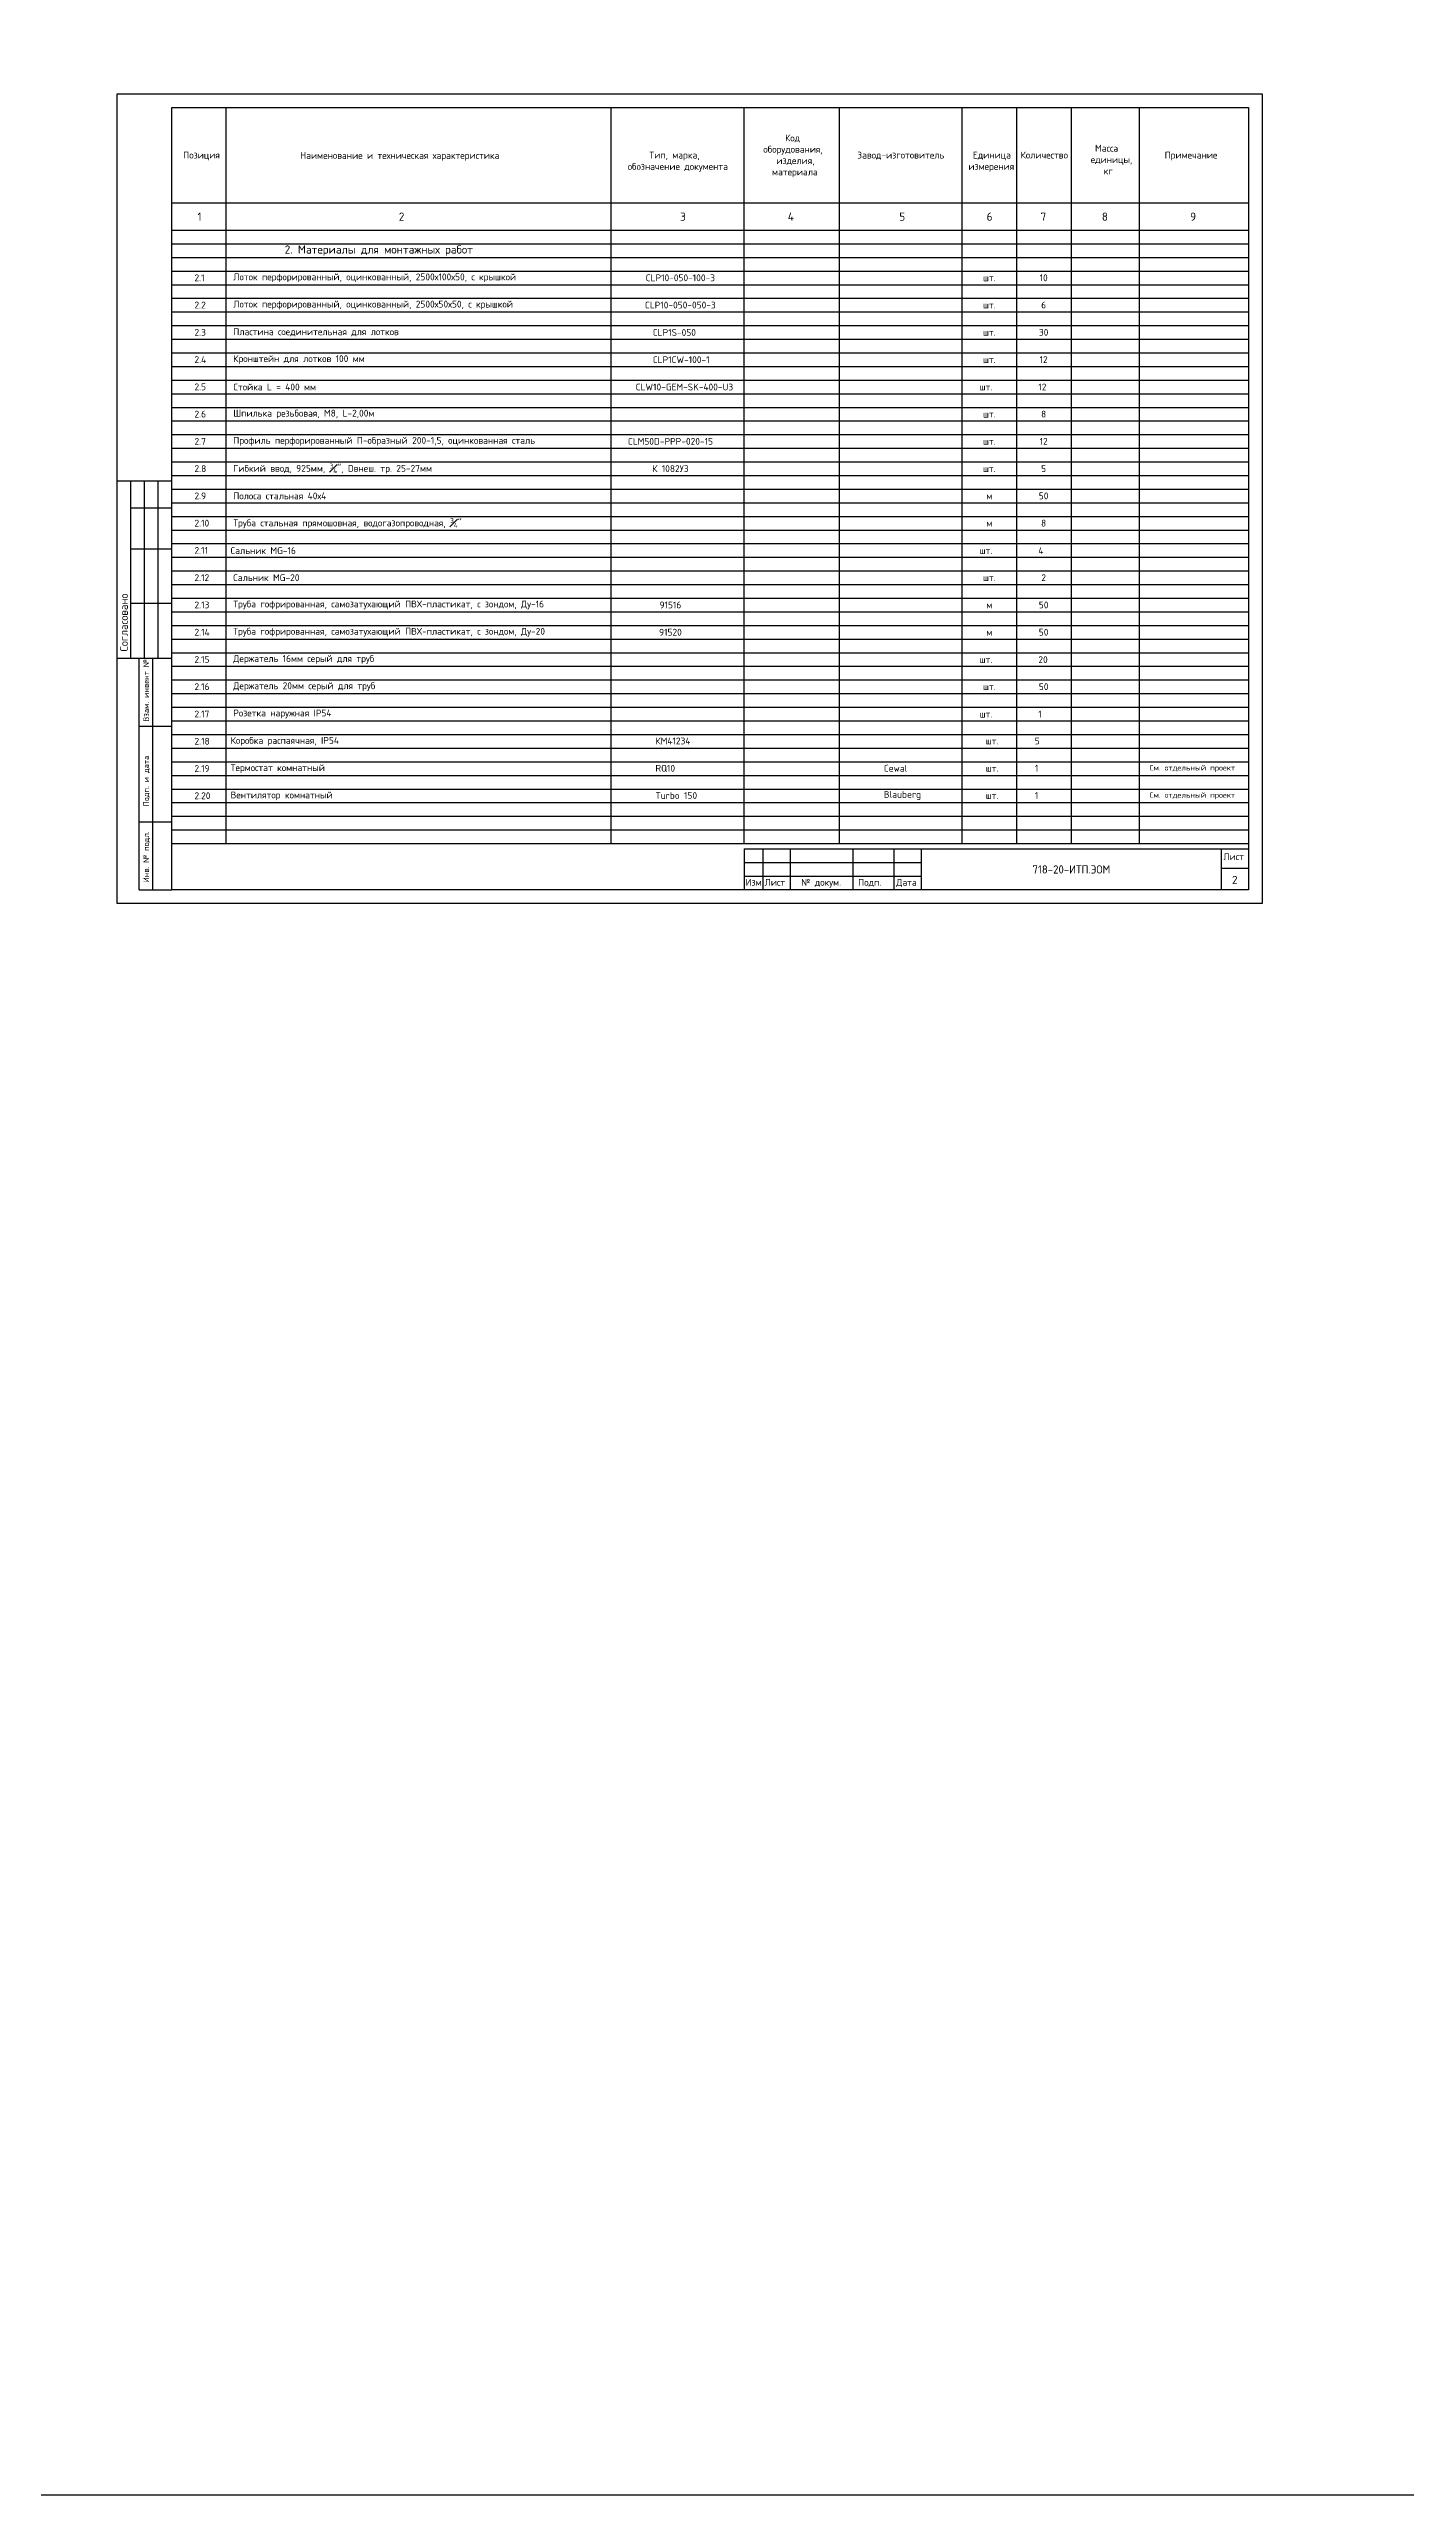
# Model space of a CAD drawing. Header units: millimetres. Extents: x 1606 to 7674, y 609 to 4159.
# Drawn here: x 5690 to 6187, y 609 to 1506 of the extents above; entities that cross this region are included whole.
import ezdxf

# ---------------------------------------------------------------- set-up
doc = ezdxf.new("R2010")
doc.units = ezdxf.units.MM
doc.linetypes.add('K5LT_BASIC', pattern=[0])
doc.layers.add('24VDC', color=7, linetype='Continuous')
doc.layers.add('Штамп', color=7, linetype='Continuous')

msp = doc.modelspace()

# ---------------------------------------------------------------- linework, layer by layer
at = {"color": 7, "linetype": 'K5LT_BASIC', "lineweight": 25}
for p, q in [((5714.60977, 1192.72362), (5714.60977, 1489.72362)), ((5714.60977, 1489.72362), (6134.60977, 1489.72362)), ((6134.60977, 1489.72362), (6134.60977, 1192.72362)), ((5734.60977, 1197.72362), (5734.60977, 1484.72362)), ((5734.60977, 1484.72362), (6129.60977, 1484.72362)), ((5754.60977, 1214.72362), (5754.60977, 1484.72362)), ((5895.83396, 1214.72362), (5895.83396, 1484.72362)), ((5944.60977, 1214.72362), (5944.60977, 1484.72362)), ((5979.60977, 1214.72362), (5979.60977, 1484.72362)), ((6024.60977, 1214.72362), (6024.60977, 1484.72362)), ((6044.60977, 1214.72362), (6044.60977, 1484.72362)), ((6064.60977, 1214.72362), (6064.60977, 1484.72362)), ((6089.60977, 1214.72362), (6089.60977, 1484.72362)), ((6129.60977, 1484.72362), (6129.60977, 1197.72362)), ((5734.60977, 1449.72362), (6129.60977, 1449.72362)), ((5734.60977, 1439.72362), (6129.60977, 1439.72362)), ((5734.60977, 1434.72362), (6129.60977, 1434.72362)), ((5734.60977, 1429.72362), (6129.60977, 1429.72362)), ((5734.60977, 1424.72362), (6129.60977, 1424.72362)), ((5734.60977, 1419.72362), (6129.60977, 1419.72362)), ((5734.60977, 1414.72362), (6129.60977, 1414.72362)), ((5734.60977, 1409.72362), (6129.60977, 1409.72362)), ((5734.60977, 1404.72362), (6129.60977, 1404.72362)), ((5734.60977, 1399.72362), (6129.60977, 1399.72362)), ((5734.60977, 1394.72362), (6129.60977, 1394.72362)), ((5734.60977, 1389.72362), (6129.60977, 1389.72362)), ((5734.60977, 1384.72362), (6129.60977, 1384.72362)), ((5734.60977, 1379.72362), (6129.60977, 1379.72362)), ((5734.60977, 1374.72362), (6129.60977, 1374.72362)), ((5734.60977, 1369.72362), (6129.60977, 1369.72362)), ((5734.60977, 1364.72362), (6129.60977, 1364.72362)), ((5734.60977, 1359.72362), (6129.60977, 1359.72362)), ((5714.60977, 1347.72362), (5734.60977, 1347.72362)), ((5714.60977, 1282.72362), (5714.60977, 1347.72362)), ((5719.60977, 1282.72362), (5719.60977, 1347.72362)), ((5724.60977, 1282.72362), (5724.60977, 1347.72362)), ((5729.60977, 1282.72362), (5729.60977, 1347.72362)), ((5734.60977, 1354.72362), (6129.60977, 1354.72362)), ((5734.60977, 1349.72362), (6129.60977, 1349.72362)), ((5734.60977, 1337.72362), (5719.60977, 1337.72362)), ((5734.60977, 1344.72362), (6129.60977, 1344.72362)), ((5734.60977, 1339.72362), (6129.60977, 1339.72362)), ((5734.60977, 1334.72362), (6129.60977, 1334.72362)), ((5734.60977, 1329.72362), (6129.60977, 1329.72362)), ((5734.60977, 1322.72362), (5719.60977, 1322.72362)), ((5734.60977, 1324.72362), (6129.60977, 1324.72362)), ((5734.60977, 1319.72362), (6129.60977, 1319.72362)), ((5734.60977, 1314.72362), (6129.60977, 1314.72362)), ((5734.60977, 1302.72362), (5719.60977, 1302.72362)), ((5734.60977, 1309.72362), (6129.60977, 1309.72362)), ((5734.60977, 1304.72362), (6129.60977, 1304.72362)), ((5734.60977, 1299.72362), (6129.60977, 1299.72362)), ((5734.60977, 1294.72362), (6129.60977, 1294.72362)), ((5734.60977, 1289.72362), (6129.60977, 1289.72362)), ((5734.60977, 1284.72362), (6129.60977, 1284.72362)), ((5714.60977, 1282.72362), (5734.60977, 1282.72362)), ((5722.60977, 1197.72362), (5722.60977, 1282.72362)), ((5722.60977, 1282.72362), (5734.60977, 1282.72362)), ((5727.60977, 1197.72362), (5727.60977, 1282.72362)), ((5734.60977, 1279.72362), (6129.60977, 1279.72362)), ((5734.60977, 1274.72362), (6129.60977, 1274.72362)), ((5734.60977, 1269.72362), (6129.60977, 1269.72362)), ((5722.60977, 1257.72362), (5734.60977, 1257.72362)), ((5734.60977, 1264.72362), (6129.60977, 1264.72362)), ((5734.60977, 1259.72362), (6129.60977, 1259.72362)), ((5734.60977, 1254.72362), (6129.60977, 1254.72362)), ((5734.60977, 1249.72362), (6129.60977, 1249.72362)), ((5734.60977, 1244.72362), (6129.60977, 1244.72362)), ((5734.60977, 1239.72362), (6129.60977, 1239.72362)), ((5734.60977, 1234.72362), (6129.60977, 1234.72362)), ((5734.60977, 1229.72362), (6129.60977, 1229.72362)), ((5722.60977, 1222.72362), (5734.60977, 1222.72362)), ((5734.60977, 1224.72362), (6129.60977, 1224.72362)), ((5734.60977, 1219.72362), (6129.60977, 1219.72362)), ((5734.60977, 1214.72362), (6129.60977, 1214.72362)), ((5944.60977, 1212.72362), (6129.60977, 1212.72362)), ((6119.60977, 1212.72362), (6119.60977, 1197.72362)), ((5944.60977, 1207.72362), (6009.60977, 1207.72362)), ((5944.60977, 1202.72362), (5951.60977, 1202.72362)), ((5951.60977, 1202.72362), (5961.60977, 1202.72362)), ((5961.60977, 1202.72362), (5984.60977, 1202.72362)), ((5984.60977, 1202.72362), (5999.60977, 1202.72362)), ((5999.60977, 1202.72362), (6009.60977, 1202.72362)), ((6119.60977, 1205.72362), (6129.60977, 1205.72362)), ((5722.60977, 1197.72362), (5734.60977, 1197.72362)), ((6129.60977, 1197.72362), (5734.60977, 1197.72362)), ((6134.60977, 1192.72362), (5714.60977, 1192.72362))]:
    msp.add_line(p, q, dxfattribs=at)
at = {"layer": '24VDC', "color": 4, "ltscale": 2}
msp.add_lwpolyline([(3093.50136, 4159.07542), (7446.68843, 4159.07542), (7446.68843, 608.90193), (3093.50136, 608.90193)], close=True, dxfattribs=at)
at = {"layer": 'Штамп', "color": 7, "linetype": 'K5LT_BASIC'}
for p, q in [((5944.60977, 1212.72362), (5944.60977, 1197.72362)), ((5951.60977, 1197.72362), (5951.60977, 1212.72362)), ((5961.60977, 1197.72362), (5961.60977, 1212.72362)), ((5984.60977, 1197.72362), (5984.60977, 1212.72362)), ((5999.60977, 1197.72362), (5999.60977, 1212.72362)), ((6009.60977, 1197.72362), (6009.60977, 1212.72362))]:
    msp.add_line(p, q, dxfattribs=at)

# ---------------------------------------------------------------- texts
at = {"color": 7, "linetype": 'K5LT_BASIC', "lineweight": 25}
for s, insert, char_height, width, attachment_point in [('{\\fISOCPEUR|b0|i0|c204|p34;     Код\\Pоборудования,\\P   изделия,\\P  материала}', (5951.62463, 1474.81012), 2.5, 41.5092593, 1), ('{\\fISOCPEUR|b0|i0|c204|p34;Позиция}', (5738.82375, 1468.49641), 2.5, 41.5092593, 1), ('{\\fISOCPEUR|b0|i0|c204|p34;Наименование и техническая характеристика}', (5781.703, 1468.36828), 2.5, 115.6060606, 1), ('{\\fISOCPEUR|b0|i0|c204|p34;     Тип, марка,\\Pобозначение документа}', (5901.85555, 1468.49641), 2.5, 41.5092593, 1), ('{\\fISOCPEUR|b0|i0|c204|p34;Завод-изготовитель}', (5986.07615, 1468.49641), 2.5, 41.5092593, 1), ('{\\fISOCPEUR|b0|i0|c204|p34; Единица\\Pизмерения}', (6026.85074, 1468.49641), 2.5, 41.5092593, 1), ('{\\fISOCPEUR|b0|i0|c204|p34;Количество}', (6045.98715, 1468.49641), 2.5, 41.5092593, 1), ('{\\fISOCPEUR|b0|i0|c204|p34; Масса\\Pединицы,\\P   кг}', (6071.7101, 1471.03276), 2.5, 41.5092593, 1), ('{\\fISOCPEUR|b0|i0|c204|p34;Примечание}', (6098.84858, 1468.49641), 2.5, 41.5092593, 1), ('{\\fISOCPEUR|b0|i0|c204|p34;1}', (5744.05703, 1446.18323), 3, 41.5092593, 1), ('{\\fISOCPEUR|b0|i0|c204|p34;2}', (5817.8941, 1446.18323), 3, 41.5092593, 1), ('{\\fISOCPEUR|b0|i0|c204|p34;3}', (5921.09992, 1446.18323), 3, 41.5092593, 1), ('{\\fISOCPEUR|b0|i0|c204|p34;4}', (5960.59607, 1446.18323), 3, 41.5092593, 1), ('{\\fISOCPEUR|b0|i0|c204|p34;5}', (6001.49193, 1446.18323), 3, 41.5092593, 1), ('{\\fISOCPEUR|b0|i0|c204|p34;6}', (6033.52702, 1446.18323), 3, 41.5092593, 1), ('{\\fISOCPEUR|b0|i0|c204|p34;7}', (6053.29334, 1446.18323), 3, 41.5092593, 1), ('{\\fISOCPEUR|b0|i0|c204|p34;8}', (6075.78607, 1446.18323), 3, 41.5092593, 1), ('{\\fISOCPEUR|b0|i0|c204|p34;9}', (6108.16197, 1446.18323), 3, 41.5092593, 1), ('{\\fISOCPEUR|b0|i0|c204|p34;2. Материалы для монтажных работ}', (5776.03212, 1434.12429), 3, 88.6470304, 1), ('{\\fISOCPEUR|b0|i0|c204|p34;2\\fISOCPEUR|b0|i0|c0|p34;.\\fISOCPEUR|b0|i0|c204|p34;1}', (5742.93359, 1423.49462), 2.5, 41.5092593, 1), ('\\A1;{\\fISOCPEUR|b0|i0|c204|p34;Лоток перфорированный, оцинкованный, 2500х100х50, с крышкой}', (5757.16889, 1422.24462), 2.5, 137.6828193, 4), ('{\\fISOCPEUR|b0|i0|c0|p34;CLP10-050-100-3}', (5921.16685, 1422.24462), 2.5, 45.5475326, 5), ('{\\fISOCPEUR|b0|i0|c204|p34;шт.}', (6034.54029, 1422.24462), 2.5, 17.6899261, 5), ('{\\fISOCPEUR|b0|i0|c0|p34;10}', (6054.44685, 1422.24462), 2.5, 17.6899261, 5), ('{\\fISOCPEUR|b0|i0|c204|p34;2\\fISOCPEUR|b0|i0|c0|p34;.\\fISOCPEUR|b0|i0|c204|p34;2}', (5742.93359, 1413.49462), 2.5, 41.5092593, 1), ('\\A1;{\\fISOCPEUR|b0|i0|c204|p34;Лоток перфорированный, оцинкованный, 2500х50х50, с крышкой}', (5757.16889, 1412.24462), 2.5, 137.6828193, 4), ('{\\fISOCPEUR|b0|i0|c0|p34;CLP10-050-050-3}', (5921.16685, 1412.24462), 2.5, 45.5475326, 5), ('{\\fISOCPEUR|b0|i0|c204|p34;шт.}', (6034.54029, 1412.24462), 2.5, 17.6899261, 5), ('{\\fISOCPEUR|b0|i0|c0|p34;6}', (6054.44685, 1412.24462), 2.5, 17.6899261, 5), ('{\\fISOCPEUR|b0|i0|c204|p34;2\\fISOCPEUR|b0|i0|c0|p34;.\\fISOCPEUR|b0|i0|c204|p34;3}', (5742.93359, 1403.49462), 2.5, 41.5092593, 1), ('\\A1;{\\fISOCPEUR|b0|i0|c204|p34;Пластина соединительная для лотков}', (5757.16889, 1402.24462), 2.5, 137.6828193, 4), ('{\\fISOCPEUR|b0|i0|c204|p34;CLP1S-050}', (5911.06102, 1402.19137), 2.5, 137.6828193, 4), ('{\\fISOCPEUR|b0|i0|c204|p34;шт.}', (6034.54029, 1402.24462), 2.5, 17.6899261, 5), ('{\\fISOCPEUR|b0|i0|c0|p34;30}', (6054.44685, 1402.24462), 2.5, 17.6899261, 5), ('{\\fISOCPEUR|b0|i0|c204|p34;2\\fISOCPEUR|b0|i0|c0|p34;.\\fISOCPEUR|b0|i0|c204|p34;4}', (5742.93359, 1393.49462), 2.5, 41.5092593, 1), ('\\A1;{\\fISOCPEUR|b0|i0|c204|p34;Кронштейн для лотков 100 мм}', (5757.16889, 1392.24462), 2.5, 137.6828193, 4), ('{\\fISOCPEUR|b0|i0|c204|p34;CLP1CW-100-1}', (5911.06102, 1392.19137), 2.5, 137.6828193, 4), ('{\\fISOCPEUR|b0|i0|c204|p34;шт.}', (6034.54029, 1392.24462), 2.5, 17.6899261, 5), ('{\\fISOCPEUR|b0|i0|c0|p34;12}', (6054.44685, 1392.24462), 2.5, 17.6899261, 5), ('{\\fISOCPEUR|b0|i0|c204|p34;2\\fISOCPEUR|b0|i0|c0|p34;.\\fISOCPEUR|b0|i0|c204|p34;5}', (5742.93359, 1383.49462), 2.5, 41.5092593, 1), ('{\\fISOCPEUR|b0|i0|c204|p34;Стойка \\fISOCPEUR|b0|i0|c0|p34;L = 400 \\fISOCPEUR|b0|i0|c204|p34;мм}', (5757.21124, 1382.19137), 2.5, 137.6828193, 4), ('{\\fISOCPEUR|b0|i0|c204|p34;CLW10-GEM-SK-400-U3}', (5904.78527, 1382.19137), 2.5, 137.6828193, 4), ('{\\fISOCPEUR|b0|i0|c204|p34;    шт.}', (6024.60635, 1382.19137), 2.5, 137.6828193, 4), ('{\\fISOCPEUR|b0|i0|c0|p34;12}', (6052.51842, 1382.19137), 2.5, 137.6828193, 4), ('{\\fISOCPEUR|b0|i0|c204|p34;2\\fISOCPEUR|b0|i0|c0|p34;.\\fISOCPEUR|b0|i0|c204|p34;6}', (5742.93359, 1373.49462), 2.5, 41.5092593, 1), ('\\A1;{\\fISOCPEUR|b0|i0|c204|p34;Шпилька резьбовая, М8, \\fISOCPEUR|b0|i0|c0|p34;L\\fISOCPEUR|b0|i0|c204|p34;-2,00м}', (5757.16889, 1372.24462), 2.5, 137.6828193, 4), ('{\\fISOCPEUR|b0|i0|c0|p34;8}', (6054.44685, 1372.24462), 2.5, 17.6899261, 5), ('{\\fISOCPEUR|b0|i0|c204|p34;шт.}', (6034.54029, 1372.24462), 2.5, 17.6899261, 5), ('{\\fISOCPEUR|b0|i0|c204|p34;2\\fISOCPEUR|b0|i0|c0|p34;.\\fISOCPEUR|b0|i0|c204|p34;7}', (5742.93359, 1363.49462), 2.5, 41.5092593, 1), ('\\A1;{\\fISOCPEUR|b0|i0|c204|p34;Профиль перфорированный П-образный 200-1,5, оцинкованная сталь}', (5757.16889, 1362.24462), 2.5, 137.6828193, 4), ('{\\fISOCPEUR|b0|i0|c204|p34;CLM50D-PPP-020-15}', (5917.53427, 1362.24462), 2.5, 45.5475326, 5), ('{\\fISOCPEUR|b0|i0|c204|p34;шт.}', (6034.54029, 1362.24462), 2.5, 17.6899261, 5), ('{\\fISOCPEUR|b0|i0|c0|p34;12}', (6054.44685, 1362.24462), 2.5, 17.6899261, 5), ('{\\fISOCPEUR|b0|i0|c204|p34;2\\fISOCPEUR|b0|i0|c0|p34;.\\fISOCPEUR|b0|i0|c204|p34;8}', (5742.93359, 1353.49462), 2.5, 41.5092593, 1), ('\\A1;{\\fISOCPEUR|b0|i0|c204|p34;Гибкий ввод, 925мм, \\H0.7x;\\S3#4;\\fISOCPEUR|b0|i0|c0|p34;\\H1.4286x;"\\fISOCPEUR|b0|i0|c204|p34;, \\fISOCPEUR|b0|i0|c0|p34;D\\fISOCPEUR|b0|i0|c204|p34;внеш. тр. 25-27мм}', (5757.16889, 1352.24462), 2.5, 137.6828193, 4), ('{\\fISOCPEUR|b0|i0|c204|p34;К 1082У3}', (5917.53427, 1352.24462), 2.5, 45.5475326, 5), ('{\\fISOCPEUR|b0|i0|c204|p34;шт.}', (6034.54029, 1352.24462), 2.5, 17.6899261, 5), ('{\\fISOCPEUR|b0|i0|c204|p34;2\\fISOCPEUR|b0|i0|c0|p34;.\\fISOCPEUR|b0|i0|c204|p34;9}', (5742.93359, 1343.49462), 2.5, 41.5092593, 1), ('\\A1;{\\fISOCPEUR|b0|i0|c204|p34;Полоса стальная 40х4}', (5757.16889, 1342.24462), 2.5, 137.6828193, 4), ('{\\fISOCPEUR|b0|i0|c204|p34;м}', (6034.54029, 1342.24462), 2.5, 17.6899261, 5), ('{\\fISOCPEUR|b0|i0|c0|p34;50}', (6054.44685, 1342.24462), 2.5, 17.6899261, 5), ('{\\fISOCPEUR|b0|i0|c204|p34;2\\fISOCPEUR|b0|i0|c0|p34;.\\fISOCPEUR|b0|i0|c204|p34;10}', (5742.93359, 1333.49462), 2.5, 41.5092593, 1), ('\\A1;{\\fISOCPEUR|b0|i0|c204|p34;Труба стальная прямошовная, водогазопроводная, \\H0.7x;\\S3#4;\\fISOCPEUR|b0|i0|c0|p34;\\H1.4286x;"}', (5757.16889, 1332.24462), 2.5, 137.6828193, 4), ('{\\fISOCPEUR|b0|i0|c204|p34;м}', (6034.54029, 1332.24462), 2.5, 17.6899261, 5), ('{\\fISOCPEUR|b0|i0|c204|p34;8}', (6054.44685, 1332.24462), 2.5, 17.6899261, 5), ('{\\fISOCPEUR|b0|i0|c204|p34;2.11}', (5742.93359, 1323.49462), 2.5, 41.5092593, 1), ('{\\fISOCPEUR|b0|i0|c204|p34;Сальник MG-16}', (5756.20663, 1322.19137), 2.5, 137.6828193, 4), ('{\\fISOCPEUR|b0|i0|c204|p34;    шт.}', (6024.60635, 1322.19137), 2.5, 137.6828193, 4), ('{\\fISOCPEUR|b0|i0|c0|p34;4}', (6052.51842, 1322.19137), 2.5, 137.6828193, 4), ('{\\fISOCPEUR|b0|i0|c204|p34;2.12}', (5742.93359, 1313.49462), 2.5, 41.5092593, 1), ('\\A1;{\\fISOCPEUR|b0|i0|c204|p34;Сальник MG-20}', (5757.16889, 1312.24462), 2.5, 137.6828193, 4), ('{\\fISOCPEUR|b0|i0|c204|p34;шт.}', (6034.54029, 1312.24462), 2.5, 17.6899261, 5), ('{\\fISOCPEUR|b0|i0|c0|p34;2}', (6054.44685, 1312.24462), 2.5, 17.6899261, 5), ('{\\fISOCPEUR|b0|i0|c204|p34;2.13}', (5742.93359, 1303.49462), 2.5, 41.5092593, 1), ('\\A1;{\\fISOCPEUR|b0|i0|c204|p34;Труба гофрированная, самозатухающий ПВХ-пластикат, с зондом, Ду-16}', (5757.16889, 1302.24462), 2.5, 137.6828193, 4), ('{\\fISOCPEUR|b0|i0|c204|p34;91516}', (5917.53427, 1302.24462), 2.5, 45.5475326, 5), ('{\\fISOCPEUR|b0|i0|c204|p34;м}', (6034.54029, 1302.24462), 2.5, 17.6899261, 5), ('{\\fISOCPEUR|b0|i0|c204|p34;50}', (6054.44685, 1302.24462), 2.5, 17.6899261, 5), ('{\\fISOCPEUR|b0|i0|c204|p34;2.14}', (5742.93359, 1293.49462), 2.5, 41.5092593, 1), ('\\A1;{\\fISOCPEUR|b0|i0|c204|p34;Труба гофрированная, самозатухающий ПВХ-пластикат, с зондом, Ду-20}', (5757.16889, 1292.24462), 2.5, 137.6828193, 4), ('{\\fISOCPEUR|b0|i0|c204|p34;91520}', (5917.53427, 1292.24462), 2.5, 45.5475326, 5), ('{\\fISOCPEUR|b0|i0|c204|p34;м}', (6034.54029, 1292.24462), 2.5, 17.6899261, 5), ('{\\fISOCPEUR|b0|i0|c0|p34;50}', (6054.44685, 1292.24462), 2.5, 17.6899261, 5), ('{\\fISOCPEUR|b0|i0|c204|p34;2.15}', (5742.93359, 1283.49462), 2.5, 41.5092593, 1), ('\\A1;{\\fISOCPEUR|b0|i0|c204|p34;Держатель 16мм серый для труб}', (5757.16889, 1282.24462), 2.5, 137.6828193, 4), ('{\\fISOCPEUR|b0|i0|c0|p34;20}', (6052.51842, 1282.19137), 2.5, 137.6828193, 4), ('{\\fISOCPEUR|b0|i0|c204|p34;    шт.}', (6024.60635, 1282.19137), 2.5, 137.6828193, 4), ('{\\fISOCPEUR|b0|i0|c204|p34;2\\fISOCPEUR|b0|i0|c0|p34;.\\fISOCPEUR|b0|i0|c204|p34;16}', (5742.93359, 1273.49462), 2.5, 41.5092593, 1), ('\\A1;{\\fISOCPEUR|b0|i0|c204|p34;Держатель 20мм серый для труб}', (5757.16889, 1272.24462), 2.5, 137.6828193, 4), ('{\\fISOCPEUR|b0|i0|c204|p34;шт.}', (6034.54029, 1272.24462), 2.5, 17.6899261, 5), ('{\\fISOCPEUR|b0|i0|c0|p34;50}', (6054.44685, 1272.24462), 2.5, 17.6899261, 5), ('{\\fISOCPEUR|b0|i0|c204|p34;2\\fISOCPEUR|b0|i0|c0|p34;.\\fISOCPEUR|b0|i0|c204|p34;17}', (5742.93359, 1263.49462), 2.5, 41.5092593, 1), ('\\A1;{\\fISOCPEUR|b0|i0|c204|p34;Розетка наружная IP54 }', (5757.16889, 1262.24462), 2.5, 137.6828193, 4), ('{\\fISOCPEUR|b0|i0|c204|p34;    шт.}', (6024.60635, 1262.19137), 2.5, 137.6828193, 4), ('{\\fISOCPEUR|b0|i0|c204|p34;1}', (6052.51842, 1262.19137), 2.5, 137.6828193, 4), ('{\\fISOCPEUR|b0|i0|c204|p34;2\\fISOCPEUR|b0|i0|c0|p34;.\\fISOCPEUR|b0|i0|c204|p34;18}', (5742.93359, 1253.49462), 2.5, 41.5092593, 1), ('{\\fISOCPEUR|b0|i0|c204|p34;Коробка распаячная, IP54}', (5756.20663, 1252.19137), 2.5, 137.6828193, 4), ('{\\fISOCPEUR|b0|i0|c204|p34;КМ41234}', (5912.03004, 1252.34357), 2.5, 137.6828193, 4), ('{\\fISOCPEUR|b0|i0|c204|p34;    шт.}', (6026.8417, 1252.34357), 2.5, 137.6828193, 4), ('{\\fISOCPEUR|b0|i0|c204|p34; \\fISOCPEUR|b0|i0|c0|p34;5}', (6049.6039, 1252.34357), 2.5, 137.6828193, 4), ('{\\fISOCPEUR|b0|i0|c204|p34;2\\fISOCPEUR|b0|i0|c0|p34;.\\fISOCPEUR|b0|i0|c204|p34;19}', (5742.93359, 1243.49462), 2.5, 41.5092593, 1), ('{\\fISOCPEUR|b0|i0|c204|p34;Термостат комнатный}', (5756.20663, 1242.19137), 2.5, 137.6828193, 4), ('{\\fISOCPEUR|b0|i0|c0|p34;RQ10}', (5912.03004, 1242.34357), 2.5, 137.6828193, 4), ('{\\fISOCPEUR|b0|i0|c0|p34;Cewal}', (5995.80584, 1242.34357), 2.5, 137.6828193, 4), ('{\\fISOCPEUR|b0|i0|c204|p34;    шт.}', (6026.8417, 1242.34357), 2.5, 137.6828193, 4), ('{\\fISOCPEUR|b0|i0|c204|p34; 1}', (6049.6039, 1242.34357), 2.5, 137.6828193, 4), ('{\\fISOCPEUR|b0|i0|c204|p34;См. отдельный проект}', (6109.00473, 1242.24462), 2, 45.0632927, 5), ('{\\fISOCPEUR|b0|i0|c204|p34;2\\fISOCPEUR|b0|i0|c0|p34;.\\fISOCPEUR|b0|i0|c204|p34;20}', (5742.93359, 1233.49462), 2.5, 41.5092593, 1), ('{\\fISOCPEUR|b0|i0|c204|p34;Вентилятор комнатный}', (5756.20663, 1232.19137), 2.5, 137.6828193, 4), ('{\\fISOCPEUR|b0|i0|c0|p34;Turbo 150}', (5912.03004, 1232.34357), 2.5, 137.6828193, 4), ('{\\fISOCPEUR|b0|i0|c0|p34;Blauberg}', (5995.80584, 1232.34357), 2.5, 137.6828193, 4), ('{\\fISOCPEUR|b0|i0|c204|p34;    шт.}', (6026.8417, 1232.34357), 2.5, 137.6828193, 4), ('{\\fISOCPEUR|b0|i0|c204|p34; 1}', (6049.6039, 1232.34357), 2.5, 137.6828193, 4), ('{\\fISOCPEUR|b0|i0|c204|p34;См. отдельный проект}', (6109.00473, 1232.24462), 2, 45.0632927, 5), ('{\\fISOCPEUR|b0|i0|c204|p34;Лист}', (6120.36561, 1211.12504), 2.5, 12.9146, 1), ('{\\fISOCPEUR|b0|i0|c0|p34;2}', (6124.55233, 1201.37366), 3, 12.9146, 5), ('{\\fISOCPEUR|b0|i0|c204|p34;Изм.}', (5945.08314, 1201.74376), 2.5, 9.4325, 1), ('{\\fISOCPEUR|b0|i0|c204|p34;Лист}', (5952.08314, 1201.74376), 2.5, 9.4325, 1), ('{\\fISOCPEUR|b0|i0|c204|p34;№ докум.}', (5965.52138, 1201.74376), 2.5, 16.1195665, 1), ('{\\fISOCPEUR|b0|i0|c204|p34;Подп.}', (5986.4049, 1201.74376), 2.5, 9.4325, 1), ('{\\fISOCPEUR|b0|i0|c204|p34;Дата}', (6000.37562, 1201.74376), 2.5, 9.4325, 1)]:
    msp.add_mtext(s, dxfattribs=dict(at, insert=insert, char_height=char_height, width=width, attachment_point=attachment_point))
at = {"color": 3, "linetype": 'K5LT_BASIC', "lineweight": 25, "insert": (6054.44685, 1352.24462), "char_height": 2.5, "width": 17.6899261, "attachment_point": 5}
msp.add_mtext('{\\fISOCPEUR|b0|i0|c0|p34;5}', dxfattribs=at)
at = {"color": 7, "linetype": 'K5LT_BASIC', "lineweight": 25, "rotation": 90}
for s, insert, char_height, width, attachment_point in [('{\\fISOCPEUR|b0|i0|c204|p34;Согласовано}', (5717.05635, 1295.81095), 2.88, 26.1746478, 5), ('{\\fISOCPEUR|b0|i0|c204|p34;Взам. инвент №}', (5724.12452, 1259.40085), 2.16, 62.9489075, 1), ('{\\fISOCPEUR|b0|i0|c204|p34;Подп. и дата}', (5724.12452, 1228.31441), 2.16, 62.9489075, 1), ('{\\fISOCPEUR|b0|i0|c204|p34;Инв. № подл.}', (5724.12452, 1200.4246), 2.16, 62.9489075, 1)]:
    msp.add_mtext(s, dxfattribs=dict(at, insert=insert, char_height=char_height, width=width, attachment_point=attachment_point))
at = {"layer": '24VDC', "insert": (6064.60977, 1205.22362), "char_height": 3, "width": 110, "attachment_point": 5}
msp.add_mtext('{\\fISOCPEUR|b0|i0|c204|p34;\\W0.957;\\C3;718-20-ИТП.ЭОМ}', dxfattribs=at)

doc.saveas('drawing.dxf')
